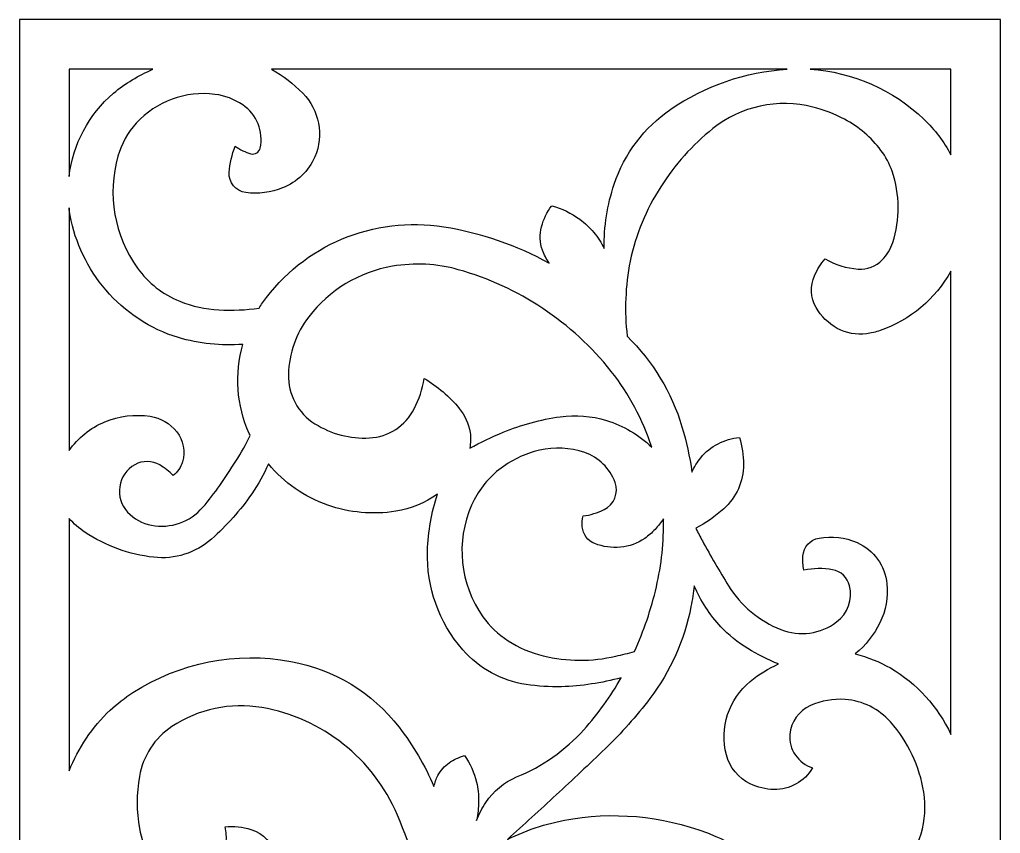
# Model space of a CAD drawing. Header units: centimetres. Extents: x -27 to -20.4, y -8.8 to 8.8.
# Drawn here: x -27 to -20.39, y 3.31 to 8.8 of the extents above; entities that cross this region are included whole.
import ezdxf

# ---------------------------------------------------------------- set-up
doc = ezdxf.new("R2010")
doc.units = ezdxf.units.CM
doc.header["$MEASUREMENT"] = 0
doc.layers.add('layer 1', color=7, linetype='Continuous')

msp = doc.modelspace()

# ---------------------------------------------------------------- linework, layer by layer
at = {"layer": 'layer 1', "color": 250}
for points, knots in [([(-26.99914, 8.80077), (-26.99914, 8.80077), (-20.39096, 8.80077), (-20.39096, 8.80077), (-20.39096, 8.80077), (-20.39096, 8.80077), (-20.39096, -8.79351), (-20.39096, -8.79351), (-20.39096, -8.79351), (-20.39096, -8.79351), (-26.99913, -8.79351), (-26.99913, -8.79351), (-26.99913, -8.79351), (-26.99913, -8.79351), (-26.99913, 8.80077), (-26.99913, 8.80077), (-26.99913, 8.80077), (-26.99913, 8.80077), (-26.99914, 8.80077), (-26.99914, 8.80077)], [0, 0, 0, 0, 0.1666667, 0.1666667, 0.1666667, 0.1666667, 0.3333333, 0.3333333, 0.3333333, 0.3333333, 0.5, 0.5, 0.5, 0.5, 0.6666667, 0.6666667, 0.6666667, 0.6666667, 1, 1, 1, 1]), ([(-26.66579, 7.74205), (-26.66579, 7.74205), (-26.66579, 8.46608), (-26.66579, 8.46608), (-26.66579, 8.46608), (-26.66579, 8.46608), (-26.10191, 8.46608), (-26.10191, 8.46608), (-26.10191, 8.46608), (-26.14934, 8.44497), (-26.19547, 8.42105), (-26.24007, 8.39447), (-26.24007, 8.39447), (-26.2847, 8.36785), (-26.32707, 8.33763), (-26.36675, 8.30408), (-26.36675, 8.30408), (-26.5337, 8.16103), (-26.64048, 7.9604), (-26.66579, 7.742), (-26.66579, 7.742), (-26.66579, 7.742), (-26.66579, 7.74205), (-26.66579, 7.74205)], [0, 0, 0, 0, 0.1428571, 0.1428571, 0.1428571, 0.1428571, 0.2857143, 0.2857143, 0.2857143, 0.2857143, 0.4285714, 0.4285714, 0.4285714, 0.4285714, 0.5714286, 0.5714286, 0.5714286, 0.5714286, 0.7142857, 0.7142857, 0.7142857, 0.7142857, 1, 1, 1, 1]), ([(-21.82793, 8.46608), (-22.10906, 8.44895), (-22.38009, 8.35565), (-22.61213, 8.19603), (-22.61213, 8.19603), (-22.79046, 8.07335), (-22.92407, 7.89622), (-22.99297, 7.69102), (-22.99297, 7.69102), (-23.0398, 7.55152), (-23.06252, 7.40509), (-23.06015, 7.25796), (-23.06015, 7.25796), (-23.0798, 7.29634), (-23.10347, 7.33251), (-23.13078, 7.36589), (-23.13078, 7.36589), (-23.15811, 7.39929), (-23.18948, 7.42917), (-23.22418, 7.45484), (-23.22418, 7.45484), (-23.2818, 7.49604), (-23.3461, 7.52691), (-23.41428, 7.54609), (-23.41428, 7.54609), (-23.44593, 7.50347), (-23.46915, 7.45523), (-23.4827, 7.40391), (-23.4827, 7.40391), (-23.49644, 7.35186), (-23.49403, 7.2969), (-23.47577, 7.24627), (-23.47577, 7.24627), (-23.46471, 7.21562), (-23.44986, 7.18648), (-23.43155, 7.15953), (-23.43155, 7.15953), (-23.65226, 7.28134), (-23.89229, 7.36404), (-24.14119, 7.40402), (-24.14119, 7.40402), (-24.61305, 7.4797), (-25.08655, 7.28113), (-25.36279, 6.89116), (-25.36279, 6.89116), (-25.37081, 6.87944), (-25.37861, 6.86757), (-25.38618, 6.85555), (-25.38618, 6.85555), (-25.47557, 6.84317), (-25.56594, 6.8392), (-25.65607, 6.84369), (-25.65607, 6.84369), (-25.74663, 6.8482), (-25.83581, 6.86784), (-25.91989, 6.90177), (-25.91989, 6.90177), (-26.0339, 6.94775), (-26.13258, 7.02514), (-26.20443, 7.12487), (-26.20443, 7.12487), (-26.36183, 7.34332), (-26.41048, 7.62206), (-26.33659, 7.88097), (-26.33659, 7.88097), (-26.31305, 7.96343), (-26.27065, 8.03932), (-26.21278, 8.10261), (-26.21278, 8.10261), (-26.07831, 8.24973), (-25.88041, 8.32212), (-25.68272, 8.29667), (-25.68272, 8.29667), (-25.61577, 8.28804), (-25.55175, 8.26384), (-25.49582, 8.22605), (-25.49582, 8.22605), (-25.40078, 8.16186), (-25.35429, 8.04622), (-25.37828, 7.93407), (-25.37828, 7.93407), (-25.38115, 7.92062), (-25.38942, 7.90894), (-25.40116, 7.90177), (-25.40116, 7.90177), (-25.4129, 7.89461), (-25.42714, 7.8926), (-25.44041, 7.8962), (-25.44041, 7.8962), (-25.47857, 7.90656), (-25.51442, 7.92411), (-25.546, 7.94791), (-25.546, 7.94791), (-25.56919, 7.89137), (-25.5831, 7.83148), (-25.58718, 7.7705), (-25.58718, 7.7705), (-25.59167, 7.70285), (-25.54297, 7.64336), (-25.47574, 7.63456), (-25.47574, 7.63456), (-25.39146, 7.62349), (-25.30578, 7.63433), (-25.2269, 7.66604), (-25.2269, 7.66604), (-25.13013, 7.70489), (-25.05225, 7.77972), (-25.00961, 7.87489), (-25.00961, 7.87489), (-24.94789, 8.02162), (-24.98016, 8.19091), (-25.09168, 8.3045), (-25.09168, 8.3045), (-25.15369, 8.3677), (-25.22408, 8.42206), (-25.3009, 8.46608), (-25.3009, 8.46608), (-25.3009, 8.46608), (-21.82793, 8.46608), (-21.82793, 8.46608)], [0, 0, 0, 0, 0.0322581, 0.0322581, 0.0322581, 0.0322581, 0.0645161, 0.0645161, 0.0645161, 0.0645161, 0.0967742, 0.0967742, 0.0967742, 0.0967742, 0.1290323, 0.1290323, 0.1290323, 0.1290323, 0.1612903, 0.1612903, 0.1612903, 0.1612903, 0.1935484, 0.1935484, 0.1935484, 0.1935484, 0.2258065, 0.2258065, 0.2258065, 0.2258065, 0.2580645, 0.2580645, 0.2580645, 0.2580645, 0.2903226, 0.2903226, 0.2903226, 0.2903226, 0.3225806, 0.3225806, 0.3225806, 0.3225806, 0.3548387, 0.3548387, 0.3548387, 0.3548387, 0.3870968, 0.3870968, 0.3870968, 0.3870968, 0.4193548, 0.4193548, 0.4193548, 0.4193548, 0.4516129, 0.4516129, 0.4516129, 0.4516129, 0.483871, 0.483871, 0.483871, 0.483871, 0.516129, 0.516129, 0.516129, 0.516129, 0.5483871, 0.5483871, 0.5483871, 0.5483871, 0.5806452, 0.5806452, 0.5806452, 0.5806452, 0.6129032, 0.6129032, 0.6129032, 0.6129032, 0.6451613, 0.6451613, 0.6451613, 0.6451613, 0.6774194, 0.6774194, 0.6774194, 0.6774194, 0.7096774, 0.7096774, 0.7096774, 0.7096774, 0.7419355, 0.7419355, 0.7419355, 0.7419355, 0.7741935, 0.7741935, 0.7741935, 0.7741935, 0.8064516, 0.8064516, 0.8064516, 0.8064516, 0.8387097, 0.8387097, 0.8387097, 0.8387097, 0.8709677, 0.8709677, 0.8709677, 0.8709677, 0.9032258, 0.9032258, 0.9032258, 0.9032258, 0.9354839, 0.9354839, 0.9354839, 0.9354839, 1, 1, 1, 1]), ([(-21.67333, 8.46608), (-21.67333, 8.46608), (-20.72433, 8.46608), (-20.72433, 8.46608), (-20.72433, 8.46608), (-20.72433, 8.46608), (-20.72433, 7.88906), (-20.72433, 7.88906), (-20.72433, 7.88906), (-20.77181, 7.9781), (-20.83306, 8.05905), (-20.90585, 8.12895), (-20.90585, 8.12895), (-21.11379, 8.32861), (-21.3856, 8.44807), (-21.67331, 8.46608), (-21.67331, 8.46608), (-21.67331, 8.46608), (-21.67333, 8.46608), (-21.67333, 8.46608)], [0, 0, 0, 0, 0.1666667, 0.1666667, 0.1666667, 0.1666667, 0.3333333, 0.3333333, 0.3333333, 0.3333333, 0.5, 0.5, 0.5, 0.5, 0.6666667, 0.6666667, 0.6666667, 0.6666667, 1, 1, 1, 1]), ([(-20.72444, 3.98221), (-20.81217, 4.16912), (-20.95424, 4.32507), (-21.13222, 4.42973), (-21.13222, 4.42973), (-21.20618, 4.47223), (-21.28563, 4.50428), (-21.36837, 4.52501), (-21.36837, 4.52501), (-21.29858, 4.58201), (-21.24203, 4.65348), (-21.20262, 4.73452), (-21.20262, 4.73452), (-21.16293, 4.81615), (-21.14652, 4.90708), (-21.1552, 4.99743), (-21.1552, 4.99743), (-21.16697, 5.11977), (-21.24396, 5.22608), (-21.35659, 5.27527), (-21.35659, 5.27527), (-21.43702, 5.31046), (-21.52601, 5.32108), (-21.61246, 5.30578), (-21.61246, 5.30578), (-21.67255, 5.29513), (-21.71769, 5.24509), (-21.72201, 5.18422), (-21.72201, 5.18422), (-21.72426, 5.15256), (-21.72173, 5.12075), (-21.71449, 5.08984), (-21.71449, 5.08984), (-21.65086, 5.10219), (-21.58549, 5.10279), (-21.52165, 5.09163), (-21.52165, 5.09163), (-21.46527, 5.08178), (-21.42018, 5.03919), (-21.40706, 4.98349), (-21.40706, 4.98349), (-21.38555, 4.89219), (-21.4199, 4.79669), (-21.49458, 4.73993), (-21.49458, 4.73993), (-21.60194, 4.65833), (-21.74433, 4.63894), (-21.86965, 4.68874), (-21.86965, 4.68874), (-22.01564, 4.74678), (-22.13929, 4.85008), (-22.22244, 4.98338), (-22.22244, 4.98338), (-22.28423, 5.08247), (-22.34307, 5.18337), (-22.39886, 5.28595), (-22.39886, 5.28595), (-22.41428, 5.3143), (-22.42892, 5.34305), (-22.44276, 5.3722), (-22.44276, 5.3722), (-22.37473, 5.40746), (-22.31154, 5.45133), (-22.25471, 5.50274), (-22.25471, 5.50274), (-22.17019, 5.57923), (-22.12183, 5.68771), (-22.1215, 5.80171), (-22.1215, 5.80171), (-22.12131, 5.86367), (-22.13066, 5.92528), (-22.14922, 5.98439), (-22.14922, 5.98439), (-22.19926, 5.97868), (-22.24791, 5.96427), (-22.29299, 5.9418), (-22.29299, 5.9418), (-22.33827, 5.91923), (-22.37805, 5.88704), (-22.40955, 5.84745), (-22.40955, 5.84745), (-22.43322, 5.81771), (-22.45326, 5.78527), (-22.46928, 5.7508), (-22.46928, 5.7508), (-22.48404, 5.85422), (-22.50651, 5.95637), (-22.53653, 6.05643), (-22.53653, 6.05643), (-22.60585, 6.28751), (-22.73274, 6.49708), (-22.90541, 6.66557), (-22.90541, 6.66557), (-22.92504, 6.83469), (-22.9182, 7.00589), (-22.88516, 7.17291), (-22.88516, 7.17291), (-22.84763, 7.35081), (-22.7778, 7.52038), (-22.6792, 7.67314), (-22.6792, 7.67314), (-22.58506, 7.82269), (-22.46646, 7.95542), (-22.32841, 8.06574), (-22.32841, 8.06574), (-22.13902, 8.21716), (-21.88929, 8.27082), (-21.65437, 8.21077), (-21.65437, 8.21077), (-21.58028, 8.19183), (-21.50868, 8.1642), (-21.44107, 8.12848), (-21.44107, 8.12848), (-21.34482, 8.07768), (-21.26094, 8.00623), (-21.19546, 7.9193), (-21.19546, 7.9193), (-21.16318, 7.87645), (-21.13786, 7.82875), (-21.12043, 7.778), (-21.12043, 7.778), (-21.06709, 7.62265), (-21.06556, 7.45409), (-21.116, 7.29777), (-21.116, 7.29777), (-21.13021, 7.25376), (-21.1546, 7.21369), (-21.18718, 7.18086), (-21.18718, 7.18086), (-21.22989, 7.13781), (-21.28921, 7.11538), (-21.34971, 7.11934), (-21.34971, 7.11934), (-21.42826, 7.1245), (-21.50448, 7.14829), (-21.57203, 7.1887), (-21.57203, 7.1887), (-21.60129, 7.15421), (-21.62537, 7.11566), (-21.6435, 7.07424), (-21.6435, 7.07424), (-21.67386, 7.00486), (-21.66975, 6.92529), (-21.63233, 6.85944), (-21.63233, 6.85944), (-21.59876, 6.80034), (-21.54937, 6.75183), (-21.48967, 6.71933), (-21.48967, 6.71933), (-21.42965, 6.68666), (-21.36087, 6.67381), (-21.29311, 6.68263), (-21.29311, 6.68263), (-21.26192, 6.68669), (-21.23122, 6.69395), (-21.20152, 6.70428), (-21.20152, 6.70428), (-20.9988, 6.77482), (-20.82909, 6.91716), (-20.72444, 7.10457), (-20.72444, 7.10457), (-20.72444, 7.10457), (-20.72444, 3.98221), (-20.72444, 3.98221)], [0, 0, 0, 0, 0.0238095, 0.0238095, 0.0238095, 0.0238095, 0.047619, 0.047619, 0.047619, 0.047619, 0.0714286, 0.0714286, 0.0714286, 0.0714286, 0.0952381, 0.0952381, 0.0952381, 0.0952381, 0.1190476, 0.1190476, 0.1190476, 0.1190476, 0.1428571, 0.1428571, 0.1428571, 0.1428571, 0.1666667, 0.1666667, 0.1666667, 0.1666667, 0.1904762, 0.1904762, 0.1904762, 0.1904762, 0.2142857, 0.2142857, 0.2142857, 0.2142857, 0.2380952, 0.2380952, 0.2380952, 0.2380952, 0.2619048, 0.2619048, 0.2619048, 0.2619048, 0.2857143, 0.2857143, 0.2857143, 0.2857143, 0.3095238, 0.3095238, 0.3095238, 0.3095238, 0.3333333, 0.3333333, 0.3333333, 0.3333333, 0.3571429, 0.3571429, 0.3571429, 0.3571429, 0.3809524, 0.3809524, 0.3809524, 0.3809524, 0.4047619, 0.4047619, 0.4047619, 0.4047619, 0.4285714, 0.4285714, 0.4285714, 0.4285714, 0.452381, 0.452381, 0.452381, 0.452381, 0.4761905, 0.4761905, 0.4761905, 0.4761905, 0.5, 0.5, 0.5, 0.5, 0.5238095, 0.5238095, 0.5238095, 0.5238095, 0.547619, 0.547619, 0.547619, 0.547619, 0.5714286, 0.5714286, 0.5714286, 0.5714286, 0.5952381, 0.5952381, 0.5952381, 0.5952381, 0.6190476, 0.6190476, 0.6190476, 0.6190476, 0.6428571, 0.6428571, 0.6428571, 0.6428571, 0.6666667, 0.6666667, 0.6666667, 0.6666667, 0.6904762, 0.6904762, 0.6904762, 0.6904762, 0.7142857, 0.7142857, 0.7142857, 0.7142857, 0.7380952, 0.7380952, 0.7380952, 0.7380952, 0.7619048, 0.7619048, 0.7619048, 0.7619048, 0.7857143, 0.7857143, 0.7857143, 0.7857143, 0.8095238, 0.8095238, 0.8095238, 0.8095238, 0.8333333, 0.8333333, 0.8333333, 0.8333333, 0.8571429, 0.8571429, 0.8571429, 0.8571429, 0.8809524, 0.8809524, 0.8809524, 0.8809524, 0.9047619, 0.9047619, 0.9047619, 0.9047619, 0.9285714, 0.9285714, 0.9285714, 0.9285714, 0.952381, 0.952381, 0.952381, 0.952381, 1, 1, 1, 1]), ([(-26.66579, 5.89476), (-26.66579, 5.89476), (-26.66579, 7.53155), (-26.66579, 7.53155), (-26.66579, 7.53155), (-26.66377, 7.51447), (-26.66133, 7.49744), (-26.65847, 7.48048), (-26.65847, 7.48048), (-26.62418, 7.29499), (-26.54141, 7.12197), (-26.41848, 6.9789), (-26.41848, 6.9789), (-26.28962, 6.82672), (-26.11975, 6.71493), (-25.929, 6.65685), (-25.929, 6.65685), (-25.7883, 6.61608), (-25.64152, 6.60072), (-25.49544, 6.61151), (-25.49544, 6.61151), (-25.55227, 6.41237), (-25.53703, 6.19969), (-25.45229, 6.01073), (-25.45229, 6.01073), (-25.45004, 6.00585), (-25.44775, 6.00097), (-25.44543, 5.99612), (-25.44543, 5.99612), (-25.47399, 5.93686), (-25.5061, 5.87937), (-25.54158, 5.82397), (-25.54158, 5.82397), (-25.57702, 5.76862), (-25.61351, 5.71394), (-25.65102, 5.65996), (-25.65102, 5.65996), (-25.68648, 5.60902), (-25.72456, 5.55994), (-25.76509, 5.51294), (-25.76509, 5.51294), (-25.85046, 5.41391), (-25.98222, 5.36782), (-26.11071, 5.39191), (-26.11071, 5.39191), (-26.17226, 5.40346), (-26.22857, 5.43431), (-26.27143, 5.47995), (-26.27143, 5.47995), (-26.31474, 5.52598), (-26.33447, 5.58937), (-26.32493, 5.65184), (-26.32493, 5.65184), (-26.3154, 5.71432), (-26.27727, 5.76914), (-26.2222, 5.80013), (-26.2222, 5.80013), (-26.17034, 5.82927), (-26.10686, 5.82871), (-26.05549, 5.79871), (-26.05549, 5.79871), (-26.02195, 5.77911), (-25.99123, 5.75499), (-25.96423, 5.72706), (-25.96423, 5.72706), (-25.93443, 5.75059), (-25.91265, 5.78273), (-25.90184, 5.81913), (-25.90184, 5.81913), (-25.88079, 5.88914), (-25.89518, 5.96496), (-25.94048, 6.02236), (-25.94048, 6.02236), (-25.98476, 6.07846), (-26.04867, 6.11561), (-26.11935, 6.12628), (-26.11935, 6.12628), (-26.22267, 6.14187), (-26.32824, 6.12897), (-26.42475, 6.08894), (-26.42475, 6.08894), (-26.52207, 6.04865), (-26.60572, 5.98128), (-26.66579, 5.89476), (-26.66579, 5.89476), (-26.66579, 5.89476), (-26.66579, 5.89476), (-26.66579, 5.89476)], [0, 0, 0, 0, 0.0434783, 0.0434783, 0.0434783, 0.0434783, 0.0869565, 0.0869565, 0.0869565, 0.0869565, 0.1304348, 0.1304348, 0.1304348, 0.1304348, 0.173913, 0.173913, 0.173913, 0.173913, 0.2173913, 0.2173913, 0.2173913, 0.2173913, 0.2608696, 0.2608696, 0.2608696, 0.2608696, 0.3043478, 0.3043478, 0.3043478, 0.3043478, 0.3478261, 0.3478261, 0.3478261, 0.3478261, 0.3913043, 0.3913043, 0.3913043, 0.3913043, 0.4347826, 0.4347826, 0.4347826, 0.4347826, 0.4782609, 0.4782609, 0.4782609, 0.4782609, 0.5217391, 0.5217391, 0.5217391, 0.5217391, 0.5652174, 0.5652174, 0.5652174, 0.5652174, 0.6086957, 0.6086957, 0.6086957, 0.6086957, 0.6521739, 0.6521739, 0.6521739, 0.6521739, 0.6956522, 0.6956522, 0.6956522, 0.6956522, 0.7391304, 0.7391304, 0.7391304, 0.7391304, 0.7826087, 0.7826087, 0.7826087, 0.7826087, 0.826087, 0.826087, 0.826087, 0.826087, 0.8695652, 0.8695652, 0.8695652, 0.8695652, 0.9130435, 0.9130435, 0.9130435, 0.9130435, 1, 1, 1, 1]), ([(-23.96637, 5.91129), (-23.95953, 5.94623), (-23.95861, 5.98207), (-23.96365, 6.01732), (-23.96365, 6.01732), (-23.97298, 6.0771), (-23.99824, 6.13324), (-24.03682, 6.17985), (-24.03682, 6.17985), (-24.10325, 6.26013), (-24.18302, 6.32831), (-24.27266, 6.38142), (-24.27266, 6.38142), (-24.28509, 6.31014), (-24.30807, 6.24108), (-24.34081, 6.17656), (-24.34081, 6.17656), (-24.39895, 6.06193), (-24.5141, 5.98714), (-24.64246, 5.98049), (-24.64246, 5.98049), (-24.77155, 5.97383), (-24.89962, 6.00711), (-25.00916, 6.07573), (-25.00916, 6.07573), (-25.12367, 6.14746), (-25.19178, 6.27452), (-25.18824, 6.4096), (-25.18824, 6.4096), (-25.18456, 6.55007), (-25.13644, 6.68584), (-25.05089, 6.79731), (-25.05089, 6.79731), (-24.91244, 6.97774), (-24.71086, 7.09934), (-24.4867, 7.13778), (-24.4867, 7.13778), (-24.33924, 7.16306), (-24.18795, 7.15524), (-24.04389, 7.11491), (-24.04389, 7.11491), (-23.63671, 7.00096), (-23.27586, 6.76087), (-23.01335, 6.42941), (-23.01335, 6.42941), (-22.89257, 6.27689), (-22.80011, 6.10389), (-22.74041, 5.91872), (-22.74041, 5.91872), (-22.82672, 6.00174), (-22.93114, 6.06348), (-23.04548, 6.09907), (-23.04548, 6.09907), (-23.14628, 6.12909), (-23.25227, 6.13729), (-23.35648, 6.1231), (-23.35648, 6.1231), (-23.48881, 6.10509), (-23.6182, 6.06991), (-23.74142, 6.01842), (-23.74142, 6.01842), (-23.8181, 5.98638), (-23.89317, 5.95063), (-23.96636, 5.91129), (-23.96636, 5.91129), (-23.96636, 5.91129), (-23.96637, 5.91129), (-23.96637, 5.91129)], [0, 0, 0, 0, 0.0555556, 0.0555556, 0.0555556, 0.0555556, 0.1111111, 0.1111111, 0.1111111, 0.1111111, 0.1666667, 0.1666667, 0.1666667, 0.1666667, 0.2222222, 0.2222222, 0.2222222, 0.2222222, 0.2777778, 0.2777778, 0.2777778, 0.2777778, 0.3333333, 0.3333333, 0.3333333, 0.3333333, 0.3888889, 0.3888889, 0.3888889, 0.3888889, 0.4444444, 0.4444444, 0.4444444, 0.4444444, 0.5, 0.5, 0.5, 0.5, 0.5555556, 0.5555556, 0.5555556, 0.5555556, 0.6111111, 0.6111111, 0.6111111, 0.6111111, 0.6666667, 0.6666667, 0.6666667, 0.6666667, 0.7222222, 0.7222222, 0.7222222, 0.7222222, 0.7777778, 0.7777778, 0.7777778, 0.7777778, 0.8333333, 0.8333333, 0.8333333, 0.8333333, 0.8888889, 0.8888889, 0.8888889, 0.8888889, 1, 1, 1, 1]), ([(-22.85722, 4.53968), (-22.89875, 4.52924), (-22.94037, 4.51916), (-22.98207, 4.50945), (-22.98207, 4.50945), (-23.14289, 4.472), (-23.31031, 4.47262), (-23.47085, 4.51125), (-23.47085, 4.51125), (-23.55525, 4.53157), (-23.63561, 4.56609), (-23.70845, 4.61332), (-23.70845, 4.61332), (-23.77451, 4.65612), (-23.83187, 4.71107), (-23.87747, 4.77523), (-23.87747, 4.77523), (-24.03377, 4.99508), (-24.06264, 5.28126), (-23.95366, 5.52802), (-23.95366, 5.52802), (-23.91267, 5.62078), (-23.84973, 5.70223), (-23.77031, 5.76531), (-23.77031, 5.76531), (-23.68986, 5.82925), (-23.59614, 5.87449), (-23.49604, 5.89773), (-23.49604, 5.89773), (-23.39521, 5.92115), (-23.28977, 5.9157), (-23.19187, 5.88206), (-23.19187, 5.88206), (-23.09678, 5.84939), (-23.0215, 5.77543), (-22.98707, 5.68096), (-22.98707, 5.68096), (-22.96117, 5.60999), (-22.99302, 5.53083), (-23.0608, 5.49742), (-23.0608, 5.49742), (-23.10549, 5.47541), (-23.15351, 5.4609), (-23.20292, 5.45447), (-23.20292, 5.45447), (-23.20852, 5.43046), (-23.21026, 5.40573), (-23.20808, 5.38118), (-23.20808, 5.38118), (-23.20356, 5.33052), (-23.17091, 5.28678), (-23.1236, 5.26811), (-23.1236, 5.26811), (-23.06878, 5.24645), (-23.00963, 5.23805), (-22.95094, 5.24359), (-22.95094, 5.24359), (-22.89209, 5.24915), (-22.8357, 5.26981), (-22.7872, 5.30361), (-22.7872, 5.30361), (-22.76204, 5.32117), (-22.7388, 5.34131), (-22.71784, 5.36372), (-22.71784, 5.36372), (-22.69691, 5.3861), (-22.67789, 5.4102), (-22.66098, 5.43576), (-22.66098, 5.43576), (-22.65803, 5.28137), (-22.67407, 5.12717), (-22.70874, 4.97669), (-22.70874, 4.97669), (-22.74336, 4.82639), (-22.79312, 4.67996), (-22.85722, 4.53968)], [0, 0, 0, 0, 0.05, 0.05, 0.05, 0.05, 0.1, 0.1, 0.1, 0.1, 0.15, 0.15, 0.15, 0.15, 0.2, 0.2, 0.2, 0.2, 0.25, 0.25, 0.25, 0.25, 0.3, 0.3, 0.3, 0.3, 0.35, 0.35, 0.35, 0.35, 0.4, 0.4, 0.4, 0.4, 0.45, 0.45, 0.45, 0.45, 0.5, 0.5, 0.5, 0.5, 0.55, 0.55, 0.55, 0.55, 0.6, 0.6, 0.6, 0.6, 0.65, 0.65, 0.65, 0.65, 0.7, 0.7, 0.7, 0.7, 0.75, 0.75, 0.75, 0.75, 0.8, 0.8, 0.8, 0.8, 0.85, 0.85, 0.85, 0.85, 0.9, 0.9, 0.9, 0.9, 1, 1, 1, 1]), ([(-26.66579, 3.73561), (-26.66579, 3.73561), (-26.66579, 5.43826), (-26.66579, 5.43826), (-26.66579, 5.43826), (-26.63445, 5.40196), (-26.59826, 5.37016), (-26.55823, 5.34374), (-26.55823, 5.34374), (-26.41945, 5.2522), (-26.26111, 5.19469), (-26.09592, 5.17589), (-26.09592, 5.17589), (-25.95445, 5.1598), (-25.81289, 5.20435), (-25.7062, 5.29863), (-25.7062, 5.29863), (-25.60375, 5.38913), (-25.51261, 5.49164), (-25.43472, 5.60398), (-25.43472, 5.60398), (-25.39089, 5.6672), (-25.35346, 5.73461), (-25.323, 5.80525), (-25.323, 5.80525), (-25.21723, 5.67837), (-25.07926, 5.58241), (-24.92349, 5.52744), (-24.92349, 5.52744), (-24.77641, 5.476), (-24.61892, 5.46188), (-24.46503, 5.48636), (-24.46503, 5.48636), (-24.36338, 5.50252), (-24.26697, 5.54228), (-24.18348, 5.60246), (-24.18348, 5.60246), (-24.22387, 5.47839), (-24.24655, 5.34927), (-24.25085, 5.21885), (-24.25085, 5.21885), (-24.25886, 4.97474), (-24.17421, 4.7368), (-24.01372, 4.55269), (-24.01372, 4.55269), (-23.90337, 4.42609), (-23.75167, 4.34292), (-23.58557, 4.31805), (-23.58557, 4.31805), (-23.50731, 4.30632), (-23.42819, 4.30144), (-23.34909, 4.30345), (-23.34909, 4.30345), (-23.21289, 4.30755), (-23.0777, 4.32794), (-22.94636, 4.36419), (-22.94636, 4.36419), (-23.01673, 4.23844), (-23.10092, 4.1209), (-23.19731, 4.01378), (-23.19731, 4.01378), (-23.32236, 3.8748), (-23.47719, 3.76575), (-23.65014, 3.69477), (-23.65014, 3.69477), (-23.73507, 3.65992), (-23.80741, 3.60022), (-23.85772, 3.52344), (-23.85772, 3.52344), (-23.88267, 3.48536), (-23.90364, 3.44484), (-23.9203, 3.40249), (-23.9203, 3.40249), (-23.91162, 3.44485), (-23.90693, 3.48793), (-23.90629, 3.53117), (-23.90629, 3.53117), (-23.90564, 3.57449), (-23.91035, 3.6177), (-23.9203, 3.65986), (-23.9203, 3.65986), (-23.93585, 3.72424), (-23.96329, 3.78513), (-24.00123, 3.83942), (-24.00123, 3.83942), (-24.03821, 3.82868), (-24.07324, 3.81217), (-24.10504, 3.79046), (-24.10504, 3.79046), (-24.13714, 3.76855), (-24.16324, 3.73899), (-24.181, 3.70442), (-24.181, 3.70442), (-24.19309, 3.68088), (-24.2019, 3.65581), (-24.20719, 3.62989), (-24.20719, 3.62989), (-24.26842, 3.77297), (-24.34755, 3.90766), (-24.44275, 4.03078), (-24.44275, 4.03078), (-24.6226, 4.26338), (-24.88183, 4.42128), (-25.17104, 4.47424), (-25.17104, 4.47424), (-25.54019, 4.54183), (-25.92099, 4.46652), (-26.23651, 4.2633), (-26.23651, 4.2633), (-26.29038, 4.22862), (-26.34116, 4.18939), (-26.38832, 4.14603), (-26.38832, 4.14603), (-26.50971, 4.03112), (-26.60441, 3.89108), (-26.66579, 3.73562), (-26.66579, 3.73562), (-26.66579, 3.73562), (-26.66579, 3.73561), (-26.66579, 3.73561)], [0, 0, 0, 0, 0.0322581, 0.0322581, 0.0322581, 0.0322581, 0.0645161, 0.0645161, 0.0645161, 0.0645161, 0.0967742, 0.0967742, 0.0967742, 0.0967742, 0.1290323, 0.1290323, 0.1290323, 0.1290323, 0.1612903, 0.1612903, 0.1612903, 0.1612903, 0.1935484, 0.1935484, 0.1935484, 0.1935484, 0.2258065, 0.2258065, 0.2258065, 0.2258065, 0.2580645, 0.2580645, 0.2580645, 0.2580645, 0.2903226, 0.2903226, 0.2903226, 0.2903226, 0.3225806, 0.3225806, 0.3225806, 0.3225806, 0.3548387, 0.3548387, 0.3548387, 0.3548387, 0.3870968, 0.3870968, 0.3870968, 0.3870968, 0.4193548, 0.4193548, 0.4193548, 0.4193548, 0.4516129, 0.4516129, 0.4516129, 0.4516129, 0.483871, 0.483871, 0.483871, 0.483871, 0.516129, 0.516129, 0.516129, 0.516129, 0.5483871, 0.5483871, 0.5483871, 0.5483871, 0.5806452, 0.5806452, 0.5806452, 0.5806452, 0.6129032, 0.6129032, 0.6129032, 0.6129032, 0.6451613, 0.6451613, 0.6451613, 0.6451613, 0.6774194, 0.6774194, 0.6774194, 0.6774194, 0.7096774, 0.7096774, 0.7096774, 0.7096774, 0.7419355, 0.7419355, 0.7419355, 0.7419355, 0.7741935, 0.7741935, 0.7741935, 0.7741935, 0.8064516, 0.8064516, 0.8064516, 0.8064516, 0.8387097, 0.8387097, 0.8387097, 0.8387097, 0.8709677, 0.8709677, 0.8709677, 0.8709677, 0.9032258, 0.9032258, 0.9032258, 0.9032258, 0.9354839, 0.9354839, 0.9354839, 0.9354839, 1, 1, 1, 1]), ([(-21.88018, 2.9054), (-21.97424, 3.08012), (-22.12509, 3.21737), (-22.30791, 3.29449), (-22.30791, 3.29449), (-22.61176, 3.42266), (-22.94509, 3.46381), (-23.27098, 3.41329), (-23.27098, 3.41329), (-23.4245, 3.38959), (-23.57346, 3.34259), (-23.71279, 3.27389), (-23.71279, 3.27389), (-23.60213, 3.37335), (-23.49218, 3.47358), (-23.38293, 3.57458), (-23.38293, 3.57458), (-23.27197, 3.67706), (-23.16213, 3.78074), (-23.05343, 3.88562), (-23.05343, 3.88562), (-22.94458, 3.99066), (-22.84393, 4.10385), (-22.75234, 4.22424), (-22.75234, 4.22424), (-22.6135, 4.40675), (-22.51883, 4.61885), (-22.47573, 4.84409), (-22.47573, 4.84409), (-22.46686, 4.8904), (-22.4596, 4.93701), (-22.45397, 4.98383), (-22.45397, 4.98383), (-22.41104, 4.88205), (-22.35038, 4.78874), (-22.27477, 4.7082), (-22.27477, 4.7082), (-22.22074, 4.65181), (-22.15991, 4.60238), (-22.09366, 4.56102), (-22.09366, 4.56102), (-22.02751, 4.51973), (-21.95762, 4.48482), (-21.88489, 4.45672), (-21.88489, 4.45672), (-21.95359, 4.42649), (-22.0178, 4.38698), (-22.07575, 4.33928), (-22.07575, 4.33928), (-22.22124, 4.21943), (-22.28408, 4.02632), (-22.23672, 3.84387), (-22.23672, 3.84387), (-22.21452, 3.75828), (-22.15579, 3.68686), (-22.07607, 3.6486), (-22.07607, 3.6486), (-22.02633, 3.62467), (-21.97207, 3.6117), (-21.91689, 3.61056), (-21.91689, 3.61056), (-21.81013, 3.60837), (-21.71063, 3.66409), (-21.65682, 3.75632), (-21.65682, 3.75632), (-21.70349, 3.77208), (-21.74393, 3.80233), (-21.77223, 3.84264), (-21.77223, 3.84264), (-21.80071, 3.88318), (-21.81384, 3.93257), (-21.80927, 3.98191), (-21.80927, 3.98191), (-21.80144, 4.06676), (-21.74855, 4.14091), (-21.67091, 4.17603), (-21.67091, 4.17603), (-21.59737, 4.20928), (-21.5166, 4.22348), (-21.43612, 4.21734), (-21.43612, 4.21734), (-21.31878, 4.20833), (-21.20946, 4.15402), (-21.13132, 4.06601), (-21.13132, 4.06601), (-21.01289, 3.93258), (-20.93507, 3.76796), (-20.90707, 3.59176), (-20.90707, 3.59176), (-20.87706, 3.40295), (-20.93363, 3.21051), (-21.06094, 3.06788), (-21.06094, 3.06788), (-21.14223, 2.97674), (-21.24386, 2.90596), (-21.35754, 2.86131), (-21.35754, 2.86131), (-21.47263, 2.81609), (-21.59941, 2.80965), (-21.71852, 2.84294), (-21.71852, 2.84294), (-21.77427, 2.85853), (-21.82842, 2.87945), (-21.88018, 2.9054)], [0, 0, 0, 0, 0.037037, 0.037037, 0.037037, 0.037037, 0.0740741, 0.0740741, 0.0740741, 0.0740741, 0.1111111, 0.1111111, 0.1111111, 0.1111111, 0.1481481, 0.1481481, 0.1481481, 0.1481481, 0.1851852, 0.1851852, 0.1851852, 0.1851852, 0.2222222, 0.2222222, 0.2222222, 0.2222222, 0.2592593, 0.2592593, 0.2592593, 0.2592593, 0.2962963, 0.2962963, 0.2962963, 0.2962963, 0.3333333, 0.3333333, 0.3333333, 0.3333333, 0.3703704, 0.3703704, 0.3703704, 0.3703704, 0.4074074, 0.4074074, 0.4074074, 0.4074074, 0.4444444, 0.4444444, 0.4444444, 0.4444444, 0.4814815, 0.4814815, 0.4814815, 0.4814815, 0.5185185, 0.5185185, 0.5185185, 0.5185185, 0.5555556, 0.5555556, 0.5555556, 0.5555556, 0.5925926, 0.5925926, 0.5925926, 0.5925926, 0.6296296, 0.6296296, 0.6296296, 0.6296296, 0.6666667, 0.6666667, 0.6666667, 0.6666667, 0.7037037, 0.7037037, 0.7037037, 0.7037037, 0.7407407, 0.7407407, 0.7407407, 0.7407407, 0.7777778, 0.7777778, 0.7777778, 0.7777778, 0.8148148, 0.8148148, 0.8148148, 0.8148148, 0.8518519, 0.8518519, 0.8518519, 0.8518519, 0.8888889, 0.8888889, 0.8888889, 0.8888889, 0.9259259, 0.9259259, 0.9259259, 0.9259259, 1, 1, 1, 1]), ([(-26.66579, 1.05571), (-26.66579, 1.05571), (-26.66579, 3.00232), (-26.66579, 3.00232), (-26.66579, 3.00232), (-26.62844, 2.93883), (-26.58334, 2.88023), (-26.5315, 2.82789), (-26.5315, 2.82789), (-26.43033, 2.72571), (-26.30269, 2.65386), (-26.16284, 2.6204), (-26.16284, 2.6204), (-26.04478, 2.59215), (-25.92297, 2.58324), (-25.80206, 2.59402), (-25.80206, 2.59402), (-25.65675, 2.60698), (-25.51882, 2.66356), (-25.4063, 2.75642), (-25.4063, 2.75642), (-25.28713, 2.85479), (-25.23492, 3.01262), (-25.27211, 3.16261), (-25.27211, 3.16261), (-25.29313, 3.24739), (-25.35677, 3.31502), (-25.44014, 3.34105), (-25.44014, 3.34105), (-25.49668, 3.35872), (-25.55616, 3.36488), (-25.61512, 3.35917), (-25.61512, 3.35917), (-25.60637, 3.32414), (-25.60377, 3.28784), (-25.60744, 3.25193), (-25.60744, 3.25193), (-25.61113, 3.21589), (-25.62224, 3.181), (-25.64006, 3.14947), (-25.64006, 3.14947), (-25.67228, 3.09236), (-25.72047, 3.04586), (-25.77868, 3.01567), (-25.77868, 3.01567), (-25.83959, 2.98406), (-25.91265, 2.98663), (-25.97123, 3.02237), (-25.97123, 3.02237), (-26.08827, 3.09379), (-26.16886, 3.21232), (-26.19234, 3.3474), (-26.19234, 3.3474), (-26.21249, 3.46349), (-26.2125, 3.58223), (-26.19237, 3.69832), (-26.19237, 3.69832), (-26.16851, 3.83599), (-26.08896, 3.95786), (-25.97259, 4.03518), (-25.97259, 4.03518), (-25.79482, 4.15329), (-25.57844, 4.19889), (-25.36811, 4.16269), (-25.36811, 4.16269), (-24.96016, 4.09252), (-24.61567, 3.8194), (-24.45391, 3.43839), (-24.45391, 3.43839), (-24.35742, 3.21102), (-24.28602, 2.97376), (-24.24096, 2.73091), (-24.24096, 2.73091), (-24.34816, 2.61745), (-24.44218, 2.49227), (-24.52127, 2.35771), (-24.52127, 2.35771), (-24.62611, 2.17311), (-24.69268, 1.96937), (-24.71701, 1.75847), (-24.71701, 1.75847), (-24.73889, 1.79529), (-24.76494, 1.82946), (-24.79464, 1.86031), (-24.79464, 1.86031), (-24.82444, 1.89126), (-24.85908, 1.91715), (-24.8972, 1.93697), (-24.8972, 1.93697), (-24.94599, 1.96196), (-24.99918, 1.97714), (-25.05381, 1.98164), (-25.05381, 1.98164), (-25.0936, 1.94349), (-25.12192, 1.895), (-25.13556, 1.84159), (-25.13556, 1.84159), (-25.14929, 1.78788), (-25.14561, 1.73124), (-25.12505, 1.67976), (-25.12505, 1.67976), (-25.1065, 1.63329), (-25.08259, 1.58916), (-25.05381, 1.54823), (-25.05381, 1.54823), (-25.12388, 1.6005), (-25.20124, 1.64215), (-25.28346, 1.67186), (-25.28346, 1.67186), (-25.51075, 1.754), (-25.75497, 1.77746), (-25.99374, 1.74005), (-25.99374, 1.74005), (-26.07253, 1.72771), (-26.14906, 1.70387), (-26.22092, 1.66928), (-26.22092, 1.66928), (-26.33974, 1.61207), (-26.43999, 1.5226), (-26.51026, 1.41101), (-26.51026, 1.41101), (-26.57954, 1.30098), (-26.63195, 1.18125), (-26.66579, 1.05571)], [0, 0, 0, 0, 0.03125, 0.03125, 0.03125, 0.03125, 0.0625, 0.0625, 0.0625, 0.0625, 0.09375, 0.09375, 0.09375, 0.09375, 0.125, 0.125, 0.125, 0.125, 0.15625, 0.15625, 0.15625, 0.15625, 0.1875, 0.1875, 0.1875, 0.1875, 0.21875, 0.21875, 0.21875, 0.21875, 0.25, 0.25, 0.25, 0.25, 0.28125, 0.28125, 0.28125, 0.28125, 0.3125, 0.3125, 0.3125, 0.3125, 0.34375, 0.34375, 0.34375, 0.34375, 0.375, 0.375, 0.375, 0.375, 0.40625, 0.40625, 0.40625, 0.40625, 0.4375, 0.4375, 0.4375, 0.4375, 0.46875, 0.46875, 0.46875, 0.46875, 0.5, 0.5, 0.5, 0.5, 0.53125, 0.53125, 0.53125, 0.53125, 0.5625, 0.5625, 0.5625, 0.5625, 0.59375, 0.59375, 0.59375, 0.59375, 0.625, 0.625, 0.625, 0.625, 0.65625, 0.65625, 0.65625, 0.65625, 0.6875, 0.6875, 0.6875, 0.6875, 0.71875, 0.71875, 0.71875, 0.71875, 0.75, 0.75, 0.75, 0.75, 0.78125, 0.78125, 0.78125, 0.78125, 0.8125, 0.8125, 0.8125, 0.8125, 0.84375, 0.84375, 0.84375, 0.84375, 0.875, 0.875, 0.875, 0.875, 0.90625, 0.90625, 0.90625, 0.90625, 0.9375, 0.9375, 0.9375, 0.9375, 1, 1, 1, 1])]:
    msp.add_open_spline(points, degree=3, knots=knots, dxfattribs=at)

doc.saveas('drawing.dxf')
